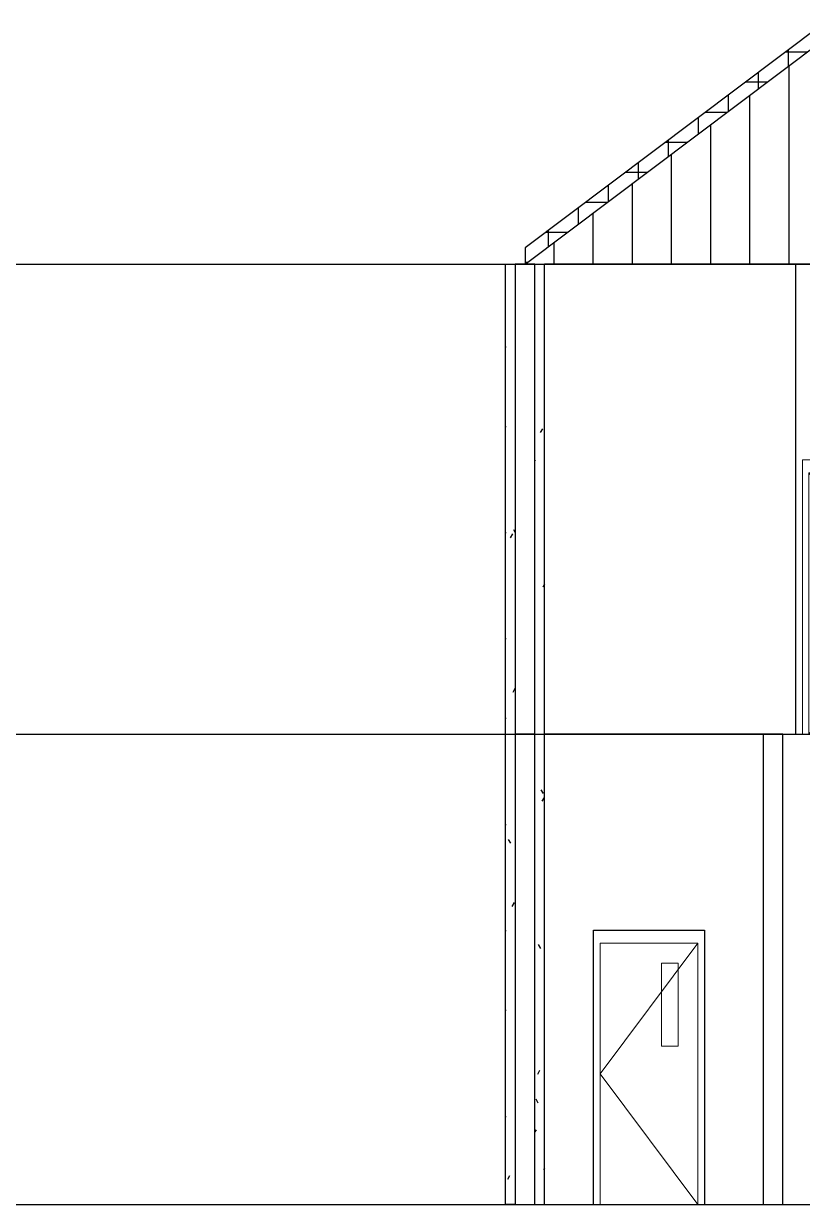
# Model space of a CAD drawing. Header units: millimetres. Extents: x 5566 to 76250, y 4768 to 55588.
# Drawn here: x 32338 to 38304, y 45300 to 54341 of the extents above; entities that cross this region are included whole.
import ezdxf

# ---------------------------------------------------------------- set-up
doc = ezdxf.new("R2010")
doc.units = ezdxf.units.MM
doc.layers.get('0').update_dxf_attribs({"color": 250})
doc.layers.add('A-DOOR', color=255, linetype='Continuous', lineweight=15)
doc.layers.add('A-DOOR-FRAM', color=255, linetype='Continuous', lineweight=18)
pattern_1 = [(0, (43717.83, 50443.75), (812.8, 203.2), [33.528, -576.072, 33.528, -576.072, -3251.2]), (0, (43717.83, 50443.75), (812.8, 203.2), [-1219.2, 33.528, -1185.672, 33.528, -576.072, -1422.4]), (0, (43717.83, 50443.75), (812.8, 203.2), [-3048, 33.528, -372.872, 33.528, -982.472]), (120, (44022.63, 50545.35), (-582.3764, 602.3054), [33.528, -576.072, 33.528, -3827.272]), (120, (44022.63, 50545.35), (-582.3764, 602.3054), [-643.128, -576.072, 33.528, -1185.672, -2032]), (120, (44022.63, 50545.35), (-582.3764, 602.3054), [-2438.4, 33.528, -576.072, 33.528, -1388.872]), (120, (44022.63, 50545.35), (-582.3764, 602.3054), [-3081.528, -372.872, 33.528, -982.472]), (240, (44124.23, 50951.75), (-230.4236, -805.5054), [33.528, -576.072, 33.528, -3827.272]), (240, (44124.23, 50951.75), (-230.4236, -805.5054), [-643.128, -576.072, 33.528, -1185.672, -2032]), (240, (44124.23, 50951.75), (-230.4236, -805.5054), [-2438.4, 33.528, -576.072, 33.528, -1388.872]), (240, (44124.23, 50951.75), (-230.4236, -805.5054), [-3081.528, -372.872, 33.528, -982.472])]

# ---------------------------------------------------------------- blocks, each defined once
blk = doc.blocks.new('M_Door-Passage-Single-Vision_Lite - 750 x 2000mm-1696654-Section 3')
at = {"layer": 'A-DOOR'}
for p, q in [((-8497.4, 2000), (-9247.4, 2000)), ((-9247.4, 2000), (-9247.4, 0)), ((-8497.4, 2000), (-9247.4, 1000)), ((-8497.4, 0), (-8497.4, 2000)), ((-8776.8, 1212.6), (-8776.8, 1847.6)), ((-8776.8, 1847.6), (-8649.8, 1847.6)), ((-8649.8, 1847.6), (-8649.8, 1212.6)), ((-8649.8, 1212.6), (-8776.8, 1212.6)), ((-9247.4, 1000), (-8497.4, 0)), ((-9247.4, 0), (-8497.4, 0))]:
    blk.add_line(p, q, dxfattribs=at)
at = {"layer": 'A-DOOR-FRAM'}
for p, q in [((-9247.4, 2000), (-9247.4, 0)), ((-9247.4, 2000), (-8497.4, 2000)), ((-8497.4, 2000), (-8497.4, 0)), ((-9247.4, 0), (-9297.4, 0)), ((-8497.4, 0), (-8447.4, 0))]:
    blk.add_line(p, q, dxfattribs=at)
blk = doc.blocks.new('M_Door-Passage-Single-Vision_Lite - 750 x 2000mm-V5-Section 3')
at = {"layer": 'A-DOOR'}
for p, q in [((-7647.4, 5600), (-6972.4, 4700)), ((-7495, 5447.6), (-7368, 5447.6)), ((-7495, 4812.6), (-7495, 5447.6)), ((-7368, 5447.6), (-7368, 4812.6)), ((-7368, 4812.6), (-7495, 4812.6)), ((-6972.4, 4500), (-7647.4, 3600)), ((-7631.6, 3600), (-6972.4, 3600))]:
    blk.add_line(p, q, dxfattribs=at)
at = {"layer": 'A-DOOR-FRAM'}
for p, q in [((-6972.4, 5700), (-7697.4, 5700)), ((-7697.4, 5700), (-7697.4, 3600)), ((-7647.4, 5600), (-6972.4, 5600)), ((-7647.4, 3600), (-7647.4, 5600)), ((-7631.6, 5584.1), (-6972.4, 5584.1)), ((-7631.6, 3600), (-7631.6, 5584.1)), ((-7697.4, 3600), (-7647.4, 3600)), ((-7647.4, 3600), (-7631.6, 3600))]:
    blk.add_line(p, q, dxfattribs=at)

msp = doc.modelspace()

# ---------------------------------------------------------------- hatches: boundary and pattern name
at = {"true_color": 0x000000}
h = msp.add_hatch(dxfattribs=at)
h.set_pattern_fill('FP_2', color=18, style=0, pattern_type=2)
h.set_pattern_definition([(0, (43717.83, 50443.75), (0, 230), []), (90, (43717.83, 50443.75), (-230, 1e-14), [])])
h.paths.add_polyline_path([(48379.08121, 52500), (48379.08121, 52625), (47706.4698, 53129.45856), (40081.4698, 53129.45856), (38466.58121, 54340.625), (36179.08121, 52625), (36179.08121, 52500), (38466.58121, 54215.625), (40081.4698, 53004.45856), (47706.4698, 53004.45856)])
h = msp.add_hatch(dxfattribs=at)
h.set_pattern_fill('FP_3', color=18, style=0, pattern_type=2)
h.set_pattern_definition([(90, (46001.52, 57122.64), (-300, 2e-14), [])])
h.paths.add_polyline_path([(44329.08121, 52500), (45379.08121, 52500), (44706.4698, 53004.45856), (40081.4698, 53004.45856), (38466.58121, 54215.625), (36179.08121, 52500), (43718.48372, 52500)])
h = msp.add_hatch(dxfattribs=at)
h.set_pattern_fill('FP_1', color=18, style=0, pattern_type=2)
h.set_pattern_definition(pattern_1)
h.paths.add_polyline_path([(36104.08121, 45300), (36104.08121, 52500), (36029.08121, 52500), (36029.08121, 45300)])
h = msp.add_hatch(dxfattribs=at)
h.set_pattern_fill('FP_1', color=18, style=0, pattern_type=2)
h.set_pattern_definition(pattern_1)
h.paths.add_polyline_path([(36329.08121, 45300), (36329.08121, 52500), (36254.08121, 52500), (36254.08121, 45300)])

# ---------------------------------------------------------------- linework, layer by layer
at = {"color": 18, "true_color": 0x000000}
for p, q in [((38466.58121, 54340.625), (36179.08121, 52625)), ((36179.08121, 52500), (38466.58121, 54215.625)), ((36179.08121, 52625), (36179.08121, 52500)), ((27747.19159, 52500), (59688.46218, 52500)), ((36029.08121, 52500), (36104.08121, 52500)), ((36029.08121, 45300), (36029.08121, 52500)), ((36104.08121, 52500), (36104.08121, 45300)), ((36254.08121, 52500), (36104.08121, 52500)), ((36254.08121, 45300), (36254.08121, 52500)), ((36254.08121, 52500), (36329.08121, 52500)), ((39029.08121, 52500), (36329.08121, 52500)), ((36329.08121, 45300), (36329.08121, 52500)), ((38254.08121, 48900), (38254.08121, 52500)), ((27747.19159, 48900), (59688.46218, 48900)), ((36254.08121, 48900), (36104.08121, 48900)), ((38004.08121, 48900), (36329.08121, 48900)), ((38154.08121, 48900), (38004.08121, 48900)), ((38004.08121, 48900), (38004.08121, 45300)), ((38154.08121, 45300), (38154.08121, 48900)), ((38154.08121, 48900), (38304.08121, 48900)), ((36704.08121, 45300), (36704.08121, 47400)), ((36704.08121, 47400), (37554.08121, 47400)), ((37554.08121, 47400), (37554.08121, 45300)), ((27747.19159, 45300), (59688.46218, 45300)), ((36104.08121, 45300), (36029.08121, 45300)), ((36104.08121, 45300), (36254.08121, 45300)), ((36254.08121, 45300), (36329.08121, 45300)), ((36329.08121, 45300), (36704.08121, 45300)), ((37554.08121, 45300), (38004.08121, 45300)), ((38004.08121, 45300), (38154.08121, 45300)), ((38154.08121, 45300), (39029.08121, 45300))]:
    msp.add_line(p, q, dxfattribs=at)

# ---------------------------------------------------------------- block references
for name in ['M_Door-Passage-Single-Vision_Lite - 750 x 2000mm-V5-Section 3', 'M_Door-Passage-Single-Vision_Lite - 750 x 2000mm-1696654-Section 3']:
    msp.add_blockref(name, (46001.51784, 45300), dxfattribs=at)

doc.saveas('drawing.dxf')
